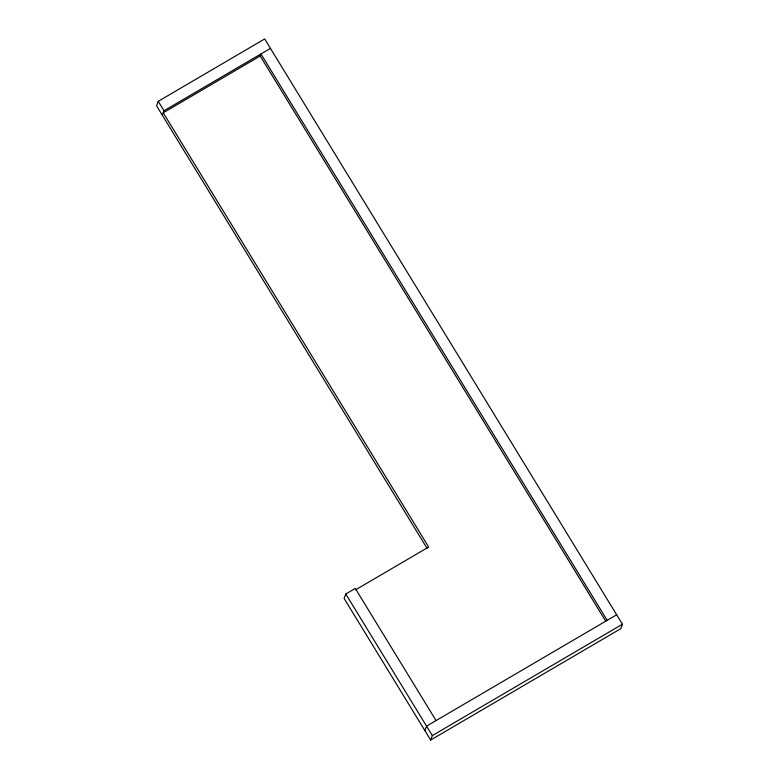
<?xml version="1.0" encoding="UTF-8"?>
<svg xmlns="http://www.w3.org/2000/svg" width="779" height="779" viewBox="0 0 779 779"><rect width="100%" height="100%" fill="white"/><g stroke="black" fill="none" stroke-linecap="round" stroke-linejoin="round"><path stroke-width="1.17" d="M436.065 720.585L355.282 588.427L345.779 593.987L344.104 598.457L430.66 740.05L620.775 628.682L622.44 624.222L264.685 38.95L158.225 101.319L156.56 105.778L427.126 548.416M162.324 115.214L163.999 110.754L270.459 48.386M355.565 589.839L428.664 547.014L163.239 112.78L260.196 55.991L260.955 53.955L607.172 620.347M424.886 730.614L426.561 726.145L616.676 614.777M430.66 740.05L432.326 735.59L622.44 624.222M260.196 55.991L605.78 621.34M158.225 101.319L163.999 110.754M345.779 593.987L432.326 735.59"/></g></svg>
